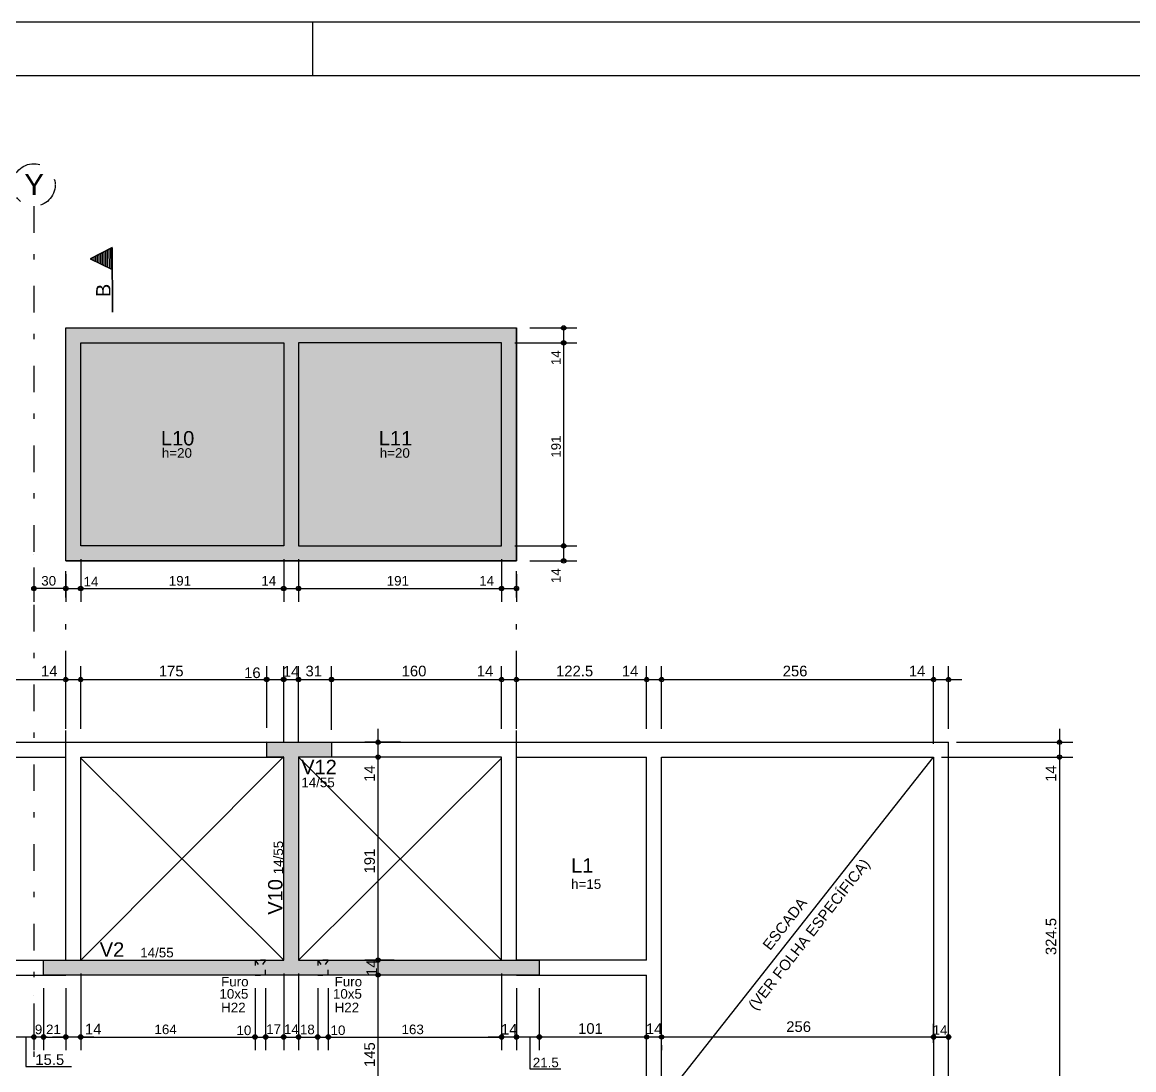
# Model space of a CAD drawing. Extents: x 0 to 119, y 0 to 84.
# Drawn here: x 20.94 to 41.85, y 64.39 to 84.1 of the extents above; entities that cross this region are included whole.
import ezdxf

# ---------------------------------------------------------------- set-up
doc = ezdxf.new("R2010")
doc.units = 0
doc.header["$MEASUREMENT"] = 0
doc.linetypes.add('ESTILO_TQS_0002', pattern=[0.4, 0.1, -0.3])
doc.linetypes.add('ESTILO_TQS_0003', pattern=[1.5, 0.5, -0.4, 0.1, -0.5])
for name, color, linetype in [('10', 252, 'CONTINUOUS'), ('18', 6, 'CONTINUOUS'), ('25', 130, 'CONTINUOUS'), ('26', 10, 'CONTINUOUS'), ('3', 7, 'CONTINUOUS'), ('32', 250, 'CONTINUOUS'), ('37', 7, 'CONTINUOUS'), ('38', 7, 'CONTINUOUS'), ('40', 7, 'CONTINUOUS'), ('7', 232, 'CONTINUOUS'), ('9', 8, 'CONTINUOUS')]:
    doc.layers.add(name, color=color, linetype=linetype)
doc.styles.add('TQS_ARIAL', font='arial.ttf')

msp = doc.modelspace()

# ---------------------------------------------------------------- linework, layer by layer
at = {"layer": '10', "color": 252, "linetype": 'Continuous'}
for p, q in [((22.03621, 66.456781), (25.84621, 70.276781)), ((25.85621, 66.456781), (22.03621, 70.256781)), ((29.95621, 66.456781), (26.13621, 70.276781)), ((26.13621, 66.456781), (29.95621, 70.256781)), ((32.966252, 63.786781), (38.086254, 70.276781))]:
    msp.add_line(p, q, dxfattribs=at)
at = {"layer": '18', "color": 6, "linetype": 'ESTILO_TQS_0003'}
msp.add_line((21.15621, 80.639015), (21.15621, 47.754367), dxfattribs=at)
msp.add_circle((21.15621, 81.039015), 0.4, dxfattribs=at)
at = {"layer": '25', "color": 130, "linetype": 'Continuous'}
msp.add_lwpolyline([(25.536166, 70.556781), (26.756166, 70.556781), (26.756166, 70.276781), (26.13621, 70.276781), (26.13621, 66.456781), (30.66621, 66.456781), (30.66621, 66.176781), (21.33621, 66.176781), (21.33621, 66.456781), (25.85621, 66.456781), (25.85621, 70.276781), (25.536166, 70.276781), (25.536166, 70.556781)], dxfattribs=at)
for points in [[(25.85621, 70.276781), (25.536166, 70.276781), (26.756166, 70.556781)], [(26.756166, 70.556781), (25.536166, 70.276781), (25.536166, 70.556781)], [(26.13621, 70.276781), (25.85621, 70.276781), (26.756166, 70.556781)], [(26.756166, 70.556781), (26.756166, 70.276781), (26.13621, 70.276781)], [(26.13621, 66.456781), (25.85621, 66.456781), (26.13621, 70.276781)], [(25.85621, 66.456781), (25.85621, 70.276781), (26.13621, 70.276781)], [(21.33621, 66.456781), (25.85621, 66.456781), (21.33621, 66.176781)], [(25.85621, 66.456781), (30.66621, 66.176781), (21.33621, 66.176781)], [(30.66621, 66.176781), (25.85621, 66.456781), (26.13621, 66.456781)], [(30.66621, 66.456781), (30.66621, 66.176781), (26.13621, 66.456781)]]:
    msp.add_solid(points, dxfattribs=at)
at = {"layer": '26', "color": 10, "linetype": 'Continuous'}
msp.add_lwpolyline([(21.75621, 78.349032), (30.23621, 78.349032), (30.23621, 73.969152), (21.75621, 73.969152), (21.75621, 78.349032)], dxfattribs=at)
for points in [[(21.75621, 78.349032), (30.23621, 78.349032), (30.23621, 73.969152)], [(21.75621, 78.349032), (30.23621, 73.969152), (21.75621, 73.969152)], [(21.75621, 78.349032), (21.75621, 73.969152), (21.75621, 78.349032)]]:
    msp.add_solid(points, dxfattribs=at)
at = {"layer": '3', "color": 7, "linetype": 'Continuous'}
for p, q in [((22.630903, 79.859672), (22.217264, 79.649886)), ((22.629181, 79.856841), (22.221166, 79.649908)), ((22.312731, 79.696346), (22.313257, 79.604521)), ((22.344549, 79.712483), (22.345257, 79.588749)), ((22.376368, 79.728619), (22.377258, 79.572977)), ((22.408374, 79.744853), (22.409261, 79.557204)), ((22.440004, 79.760893), (22.44126, 79.541433)), ((22.471822, 79.77703), (22.47326, 79.52566)), ((22.503641, 79.793169), (22.505262, 79.509887)), ((22.53546, 79.809306), (22.537263, 79.494115)), ((22.567278, 79.825444), (22.569264, 79.478342)), ((22.599096, 79.841582), (22.601264, 79.46257)), ((22.62918, 79.856841), (22.63612, 78.643727)), ((22.637859, 78.643736), (22.630903, 79.859672)), ((22.217264, 79.649886), (22.631533, 79.445706)), ((22.221167, 79.649908), (22.631521, 79.447657)), ((22.249094, 79.664072), (22.249254, 79.636065)), ((22.280912, 79.680209), (22.281255, 79.620293))]:
    msp.add_line(p, q, dxfattribs=at)
at = {"layer": '3', "color": 7, "linetype": 'ESTILO_TQS_0003'}
for p, q in [((21.75621, 70.276781), (21.75621, 73.969152)), ((30.23621, 70.276781), (30.23621, 73.969152))]:
    msp.add_line(p, q, dxfattribs=at)
at = {"layer": '3', "color": 7, "linetype": 'ESTILO_TQS_0002'}
for p, q in [((25.317207, 66.456975), (25.517208, 66.176975)), ((25.517208, 66.456975), (25.317207, 66.176975)), ((26.695923, 66.456781), (26.495923, 66.176781)), ((26.495923, 66.456781), (26.695923, 66.176781))]:
    msp.add_line(p, q, dxfattribs=at)
at = {"layer": '3', "color": 7, "linetype": 'Continuous'}
for points in [[(22.62918, 79.85684), (22.221167, 79.649908), (22.631521, 79.447657), (22.62918, 79.85684)], [(25.536166, 70.556781), (26.756166, 70.556781), (26.756166, 70.276781), (26.13621, 70.276781), (26.13621, 66.456781), (30.66621, 66.456781), (30.66621, 66.176781), (21.33621, 66.176781), (21.33621, 66.456781), (25.85621, 66.456781), (25.85621, 70.276781), (25.536166, 70.276781), (25.536166, 70.556781)]]:
    msp.add_lwpolyline(points, dxfattribs=at)
at = {"layer": '3', "color": 7, "linetype": 'ESTILO_TQS_0002'}
for points in [[(25.517208, 66.176975), (25.517208, 66.456975), (25.317207, 66.456975), (25.317207, 66.176975), (25.517208, 66.176975)], [(26.695923, 66.176781), (26.695923, 66.456781), (26.495923, 66.456781), (26.495923, 66.176781), (26.695923, 66.176781)]]:
    msp.add_lwpolyline(points, dxfattribs=at)
at = {"layer": '32', "color": 250, "linetype": 'Continuous'}
for p, q in [((30.23621, 78.349111), (30.23621, 78.349111)), ((30.48621, 78.349111), (31.374639, 78.349111)), ((31.124639, 78.349111), (31.124639, 78.069152)), ((29.95621, 78.069152), (29.95621, 78.069152)), ((29.95621, 78.069152), (29.95621, 78.069152)), ((30.20621, 78.069152), (31.374639, 78.069152)), ((30.20621, 78.069152), (31.374639, 78.069152)), ((31.124639, 78.069152), (31.124639, 74.249152)), ((21.15621, 74.09462), (21.15621, 74.09462)), ((22.03621, 74.249152), (22.03621, 74.249152)), ((22.03621, 74.249152), (22.03621, 74.249152)), ((25.85621, 74.249152), (25.85621, 74.249152)), ((25.85621, 74.249152), (25.85621, 74.249152)), ((26.13621, 74.249152), (26.13621, 74.249152)), ((26.13621, 74.249152), (26.13621, 74.249152)), ((29.95621, 74.249152), (29.95621, 74.249152)), ((29.95621, 74.249152), (29.95621, 74.249152)), ((29.95621, 74.249152), (29.95621, 74.249152)), ((29.95621, 74.249152), (29.95621, 74.249152)), ((30.20621, 74.249152), (31.374639, 74.249152)), ((30.20621, 74.249152), (31.374639, 74.249152)), ((31.124639, 74.249152), (31.124639, 73.969152)), ((21.15621, 73.84462), (21.15621, 73.198856)), ((21.75621, 73.969152), (21.75621, 73.969152)), ((21.75621, 73.969152), (21.75621, 73.969152)), ((22.03621, 73.999152), (22.03621, 73.198856)), ((22.03621, 73.999152), (22.03621, 73.198856)), ((25.85621, 73.999152), (25.85621, 73.198856)), ((25.85621, 73.999152), (25.85621, 73.198856)), ((26.13621, 73.999152), (26.13621, 73.198856)), ((26.13621, 73.999152), (26.13621, 73.198856)), ((29.95621, 73.999152), (29.95621, 73.198856)), ((29.95621, 73.999152), (29.95621, 73.198856)), ((30.23621, 73.969152), (30.23621, 73.969152)), ((30.23621, 73.969152), (30.23621, 73.969152)), ((30.48621, 73.969152), (31.374639, 73.969152)), ((21.75621, 73.719152), (21.75621, 73.198856)), ((21.75621, 73.719152), (21.75621, 73.198856)), ((30.23621, 73.719152), (30.23621, 73.198856)), ((21.75621, 73.448856), (21.15621, 73.448856)), ((21.75621, 73.448856), (22.03621, 73.448856)), ((22.03621, 73.448856), (25.85621, 73.448856)), ((25.85621, 73.448856), (26.13621, 73.448856)), ((26.13621, 73.448856), (29.95621, 73.448856)), ((29.95621, 73.448856), (30.23621, 73.448856)), ((21.75621, 70.806696), (21.75621, 71.985152)), ((21.75621, 70.806696), (21.75621, 71.985152)), ((22.03621, 70.806697), (22.03621, 71.985152)), ((22.03621, 70.806697), (22.03621, 71.985152)), ((25.536166, 70.826755), (25.536166, 71.985152)), ((25.536166, 70.826755), (25.536166, 71.985152)), ((25.85621, 70.806781), (25.85621, 71.985152)), ((25.85621, 70.546755), (25.85621, 71.985152)), ((26.13621, 70.546755), (26.13621, 71.985152)), ((26.13621, 70.806718), (26.13621, 71.985152)), ((26.756166, 70.786763), (26.756166, 71.985152)), ((26.756166, 70.786763), (26.756166, 71.985152)), ((29.95621, 70.806738), (29.95621, 71.985152)), ((29.95621, 70.806738), (29.95621, 71.985152)), ((30.23621, 70.806739), (30.23621, 71.985152)), ((30.23621, 70.806739), (30.23621, 71.985152)), ((32.686254, 70.806752), (32.686254, 71.985152)), ((32.686254, 70.806752), (32.686254, 71.985152)), ((32.966254, 70.806753), (32.966254, 71.985152)), ((32.966254, 70.806753), (32.966254, 71.985152)), ((38.086254, 70.806779), (38.086254, 71.985152)), ((38.086254, 70.526781), (38.086254, 71.985152)), ((38.366254, 70.806781), (38.366254, 71.985152)), ((14.70621, 71.735152), (22.00621, 71.735152)), ((21.50621, 71.735152), (22.28621, 71.735152)), ((21.78621, 71.735152), (25.786166, 71.735152)), ((25.536166, 71.735152), (25.85621, 71.735152)), ((25.60621, 71.735152), (26.38621, 71.735152)), ((26.13621, 71.735152), (26.756166, 71.735152)), ((26.506166, 71.735152), (30.20621, 71.735152)), ((29.70621, 71.735152), (30.48621, 71.735152)), ((29.98621, 71.735152), (32.936254, 71.735152)), ((32.436254, 71.735152), (33.216254, 71.735152)), ((32.716254, 71.735152), (38.336254, 71.735152)), ((37.836254, 71.735152), (38.616254, 71.735152)), ((27.632624, 70.026781), (27.632624, 70.80673)), ((40.454978, 70.806781), (40.454978, 70.026781)), ((21.75621, 70.556696), (21.75621, 70.556696)), ((21.75621, 70.556696), (21.75621, 70.556696)), ((22.03621, 70.556697), (22.03621, 70.556697)), ((22.03621, 70.556697), (22.03621, 70.556697)), ((25.536166, 70.576755), (25.536166, 70.576755)), ((25.536166, 70.576755), (25.536166, 70.576755)), ((25.85621, 70.556781), (25.85621, 70.556781)), ((26.13621, 70.556718), (26.13621, 70.556718)), ((26.756166, 70.536763), (26.756166, 70.536763)), ((26.756166, 70.536763), (26.756166, 70.536763)), ((28.054452, 70.55673), (27.382624, 70.55673)), ((27.632624, 66.206781), (27.632624, 70.526781)), ((28.304452, 70.55673), (28.304452, 70.55673)), ((29.95621, 70.556738), (29.95621, 70.556738)), ((29.95621, 70.556738), (29.95621, 70.556738)), ((30.23621, 70.556739), (30.23621, 70.556739)), ((30.23621, 70.556739), (30.23621, 70.556739)), ((32.686254, 70.556752), (32.686254, 70.556752)), ((32.686254, 70.556752), (32.686254, 70.556752)), ((32.966254, 70.556753), (32.966254, 70.556753)), ((32.966254, 70.556753), (32.966254, 70.556753)), ((38.086254, 70.556779), (38.086254, 70.556779)), ((38.266254, 70.556781), (38.266254, 70.556781)), ((38.366254, 70.556781), (38.366254, 70.556781)), ((38.516254, 70.556781), (40.704978, 70.556781)), ((40.454978, 70.526781), (40.454978, 63.536781)), ((25.85621, 70.296755), (25.85621, 70.296755)), ((26.13621, 70.296755), (26.13621, 70.296755)), ((28.030228, 70.276781), (27.382624, 70.276781)), ((28.030228, 70.276781), (27.382624, 70.276781)), ((28.280228, 70.276781), (28.280228, 70.276781)), ((28.280228, 70.276781), (28.280228, 70.276781)), ((37.986254, 70.276781), (37.986254, 70.276781)), ((37.986254, 70.276781), (37.986254, 70.276781)), ((38.086254, 70.276781), (38.086254, 70.276781)), ((38.236254, 70.276781), (40.704978, 70.276781)), ((38.236254, 70.276781), (40.704978, 70.276781)), ((27.632624, 65.926781), (27.632624, 66.706781)), ((22.03621, 66.456781), (22.03621, 66.456781)), ((22.03621, 66.456781), (22.03621, 66.456781)), ((25.85621, 66.456781), (25.85621, 66.456781)), ((25.85621, 66.456781), (25.85621, 66.456781)), ((26.13621, 66.456781), (26.13621, 66.456781)), ((26.13621, 66.456781), (26.13621, 66.456781)), ((27.93621, 66.456781), (27.382624, 66.456781)), ((27.93621, 66.456781), (27.382624, 66.456781)), ((27.632624, 63.026806), (27.632624, 66.426781)), ((28.18621, 66.456781), (28.18621, 66.456781)), ((28.18621, 66.456781), (28.18621, 66.456781)), ((29.95621, 66.456781), (29.95621, 66.456781)), ((29.95621, 66.456781), (29.95621, 66.456781)), ((21.33621, 66.176781), (21.33621, 66.176781)), ((21.33621, 66.176781), (21.33621, 66.176781)), ((21.756166, 66.176781), (21.756166, 66.176781)), ((21.75621, 66.176781), (21.75621, 66.176781)), ((22.03621, 66.206781), (22.03621, 64.760673)), ((22.03621, 66.206781), (22.03621, 64.760673)), ((25.317207, 66.176975), (25.317207, 66.176975)), ((25.317207, 66.176975), (25.317207, 66.176975)), ((25.517208, 66.176975), (25.517208, 66.176975)), ((25.517208, 66.176975), (25.517208, 66.176975)), ((25.85621, 66.206781), (25.85621, 64.760673)), ((25.85621, 66.206781), (25.85621, 64.760673)), ((26.13621, 66.206781), (26.13621, 64.760673)), ((26.13621, 66.206781), (26.13621, 64.760673)), ((26.495923, 66.176781), (26.495923, 66.176781)), ((26.495923, 66.176781), (26.495923, 66.176781)), ((26.695923, 66.176781), (26.695923, 66.176781)), ((26.695923, 66.176781), (26.695923, 66.176781)), ((28.014677, 66.176781), (27.382624, 66.176781)), ((28.014677, 66.176781), (27.382624, 66.176781)), ((28.264677, 66.176781), (28.264677, 66.176781)), ((28.264677, 66.176781), (28.264677, 66.176781)), ((29.95621, 66.206781), (29.95621, 64.760673)), ((29.95621, 66.206781), (29.95621, 64.760673)), ((30.23621, 66.176781), (30.23621, 66.176781)), ((30.23621, 66.176781), (30.23621, 66.176781)), ((30.66621, 66.176781), (30.66621, 66.176781)), ((30.66621, 66.176781), (30.66621, 66.176781)), ((21.33621, 65.926781), (21.33621, 64.760673)), ((21.33621, 65.926781), (21.33621, 64.760673)), ((21.756166, 65.926781), (21.756166, 64.760673)), ((21.75621, 65.926781), (21.75621, 64.760673)), ((25.317207, 65.926975), (25.317207, 64.760673)), ((25.317207, 65.926975), (25.317207, 64.760673)), ((25.517208, 65.926975), (25.517208, 64.760673)), ((25.517208, 65.926975), (25.517208, 64.760673)), ((26.495923, 65.926781), (26.495923, 64.760673)), ((26.495923, 65.926781), (26.495923, 64.760673)), ((26.695923, 65.926781), (26.695923, 64.760673)), ((26.695923, 65.926781), (26.695923, 64.760673)), ((30.23621, 65.926781), (30.23621, 64.760673)), ((30.23621, 65.926781), (30.23621, 64.760673)), ((30.66621, 65.926781), (30.66621, 64.760673)), ((30.66621, 65.926781), (30.66621, 64.760673)), ((21.15621, 65.794342), (21.15621, 65.794342)), ((21.15621, 65.544342), (21.15621, 64.760673)), ((21.15621, 65.431351), (21.15621, 65.431351)), ((32.686254, 65.170166), (32.686254, 65.260673)), ((32.686254, 65.170166), (32.686254, 65.260673)), ((38.086254, 64.898727), (38.086254, 65.260673)), ((38.086254, 64.898727), (38.086254, 65.260673)), ((38.366254, 64.858411), (38.366254, 65.260673)), ((21.15621, 65.181351), (21.15621, 64.760673)), ((32.966254, 65.105673), (32.966254, 65.105673)), ((32.966254, 65.105673), (32.966254, 65.105673)), ((21.096263, 65.010673), (19.08621, 65.010673)), ((21.40621, 65.010673), (20.596263, 65.010673)), ((21.33621, 65.010673), (21.15621, 65.010673)), ((21.33621, 65.010673), (21.75621, 65.010673)), ((22.28621, 65.010673), (21.506166, 65.010673)), ((22.03621, 65.010673), (25.317207, 65.010673)), ((25.317207, 65.010673), (25.517208, 65.010673)), ((25.517208, 65.010673), (25.85621, 65.010673)), ((25.85621, 65.010673), (26.13621, 65.010673)), ((26.13621, 65.010673), (26.495923, 65.010673)), ((26.495923, 65.010673), (26.695923, 65.010673)), ((26.695923, 65.010673), (29.95621, 65.010673)), ((30.48621, 65.010673), (29.70621, 65.010673)), ((30.66621, 65.010673), (30.23621, 65.010673)), ((32.936254, 65.010673), (30.41621, 65.010673)), ((33.216254, 65.010673), (32.436254, 65.010673)), ((32.686254, 64.920166), (32.686254, 64.920166)), ((32.686254, 64.920166), (32.686254, 64.920166)), ((38.336254, 65.010673), (32.716254, 65.010673)), ((32.966254, 64.855673), (32.966254, 64.760673)), ((32.966254, 64.855673), (32.966254, 64.760673)), ((38.086254, 65.010673), (38.366254, 65.010673)), ((38.086254, 64.648727), (38.086254, 64.648727)), ((38.086254, 64.648727), (38.086254, 64.648727)), ((38.366254, 64.608411), (38.366254, 64.608411))]:
    msp.add_line(p, q, dxfattribs=at)
for points in [[(21.001237, 65.010673), (21.001237, 64.458864), (21.861876, 64.458864)], [(30.48621, 65.010673), (30.48621, 64.413201), (31.070079, 64.413201)]]:
    msp.add_lwpolyline(points, dxfattribs=at)
for centre, radius in [((31.124639, 78.349111), 0.041625), ((31.124639, 78.349111), 0.02075), ((31.124639, 78.069152), 0.041625), ((31.124639, 78.069152), 0.041625), ((31.124639, 78.069152), 0.02075), ((31.124639, 78.069152), 0.02075), ((31.124639, 74.249152), 0.041625), ((31.124639, 74.249152), 0.041625), ((31.124639, 74.249152), 0.02075), ((31.124639, 74.249152), 0.02075), ((31.124639, 73.969152), 0.041625), ((31.124639, 73.969152), 0.02075), ((21.15621, 73.448856), 0.041625), ((21.15621, 73.448856), 0.02075), ((21.75621, 73.448856), 0.041625), ((21.75621, 73.448856), 0.041625), ((21.75621, 73.448856), 0.02075), ((21.75621, 73.448856), 0.02075), ((22.03621, 73.448856), 0.041625), ((22.03621, 73.448856), 0.041625), ((22.03621, 73.448856), 0.02075), ((22.03621, 73.448856), 0.02075), ((25.85621, 73.448856), 0.041625), ((25.85621, 73.448856), 0.041625), ((25.85621, 73.448856), 0.02075), ((25.85621, 73.448856), 0.02075), ((26.13621, 73.448856), 0.041625), ((26.13621, 73.448856), 0.041625), ((26.13621, 73.448856), 0.02075), ((26.13621, 73.448856), 0.02075), ((29.95621, 73.448856), 0.041625), ((29.95621, 73.448856), 0.041625), ((29.95621, 73.448856), 0.02075), ((29.95621, 73.448856), 0.02075), ((30.23621, 73.448856), 0.041625), ((30.23621, 73.448856), 0.02075), ((21.75621, 71.735152), 0.04), ((21.75621, 71.735152), 0.04), ((21.75621, 71.735152), 0.02), ((21.75621, 71.735152), 0.02), ((22.03621, 71.735152), 0.04), ((22.03621, 71.735152), 0.04), ((22.03621, 71.735152), 0.02), ((22.03621, 71.735152), 0.02), ((25.536166, 71.735152), 0.041625), ((25.536166, 71.735152), 0.04), ((25.536166, 71.735152), 0.02075), ((25.536166, 71.735152), 0.02), ((25.85621, 71.735152), 0.041625), ((25.85621, 71.735152), 0.04), ((25.85621, 71.735152), 0.02075), ((25.85621, 71.735152), 0.02), ((26.13621, 71.735152), 0.041625), ((26.13621, 71.735152), 0.04), ((26.13621, 71.735152), 0.02075), ((26.13621, 71.735152), 0.02), ((26.756166, 71.735152), 0.041625), ((26.756166, 71.735152), 0.04), ((26.756166, 71.735152), 0.02075), ((26.756166, 71.735152), 0.02), ((29.95621, 71.735152), 0.04), ((29.95621, 71.735152), 0.04), ((29.95621, 71.735152), 0.02), ((29.95621, 71.735152), 0.02), ((30.23621, 71.735152), 0.04), ((30.23621, 71.735152), 0.04), ((30.23621, 71.735152), 0.02), ((30.23621, 71.735152), 0.02), ((32.686254, 71.735152), 0.04), ((32.686254, 71.735152), 0.04), ((32.686254, 71.735152), 0.02), ((32.686254, 71.735152), 0.02), ((32.966254, 71.735152), 0.04), ((32.966254, 71.735152), 0.04), ((32.966254, 71.735152), 0.02), ((32.966254, 71.735152), 0.02), ((38.086254, 71.735152), 0.04), ((38.086254, 71.735152), 0.04), ((38.086254, 71.735152), 0.02), ((38.086254, 71.735152), 0.02), ((38.366254, 71.735152), 0.04), ((38.366254, 71.735152), 0.02), ((27.632624, 70.55673), 0.04), ((27.632624, 70.55673), 0.02), ((40.454978, 70.556781), 0.04), ((40.454978, 70.556781), 0.02), ((27.632624, 70.276781), 0.04), ((27.632624, 70.276781), 0.04), ((27.632624, 70.276781), 0.02), ((27.632624, 70.276781), 0.02), ((40.454978, 70.276781), 0.04), ((40.454978, 70.276781), 0.04), ((40.454978, 70.276781), 0.02), ((40.454978, 70.276781), 0.02), ((27.632624, 66.456781), 0.04), ((27.632624, 66.456781), 0.04), ((27.632624, 66.456781), 0.02), ((27.632624, 66.456781), 0.02), ((27.632624, 66.176781), 0.04), ((27.632624, 66.176781), 0.04), ((27.632624, 66.176781), 0.02), ((27.632624, 66.176781), 0.02), ((21.15621, 65.010673), 0.041625), ((21.15621, 65.010673), 0.04), ((21.33621, 65.010673), 0.041625), ((21.33621, 65.010673), 0.041625), ((21.75621, 65.010673), 0.041625), ((21.756166, 65.010673), 0.04), ((22.03621, 65.010673), 0.041625), ((22.03621, 65.010673), 0.04), ((25.317207, 65.010673), 0.041625), ((25.317207, 65.010673), 0.041625), ((25.517208, 65.010673), 0.041625), ((25.517208, 65.010673), 0.041625), ((25.85621, 65.010673), 0.041625), ((25.85621, 65.010673), 0.041625), ((26.13621, 65.010673), 0.041625), ((26.13621, 65.010673), 0.041625), ((26.495923, 65.010673), 0.041625), ((26.495923, 65.010673), 0.041625), ((26.695923, 65.010673), 0.041625), ((26.695923, 65.010673), 0.041625), ((29.95621, 65.010673), 0.041625), ((29.95621, 65.010673), 0.04), ((30.23621, 65.010673), 0.041625), ((30.23621, 65.010673), 0.04), ((30.66621, 65.010673), 0.041625), ((30.66621, 65.010673), 0.04), ((32.686254, 65.010673), 0.04), ((32.686254, 65.010673), 0.04), ((32.966254, 65.010673), 0.04), ((32.966254, 65.010673), 0.04), ((38.086254, 65.010673), 0.041625), ((38.086254, 65.010673), 0.04), ((38.366254, 65.010673), 0.041625), ((21.15621, 65.010673), 0.02075), ((21.15621, 65.010673), 0.02), ((21.33621, 65.010673), 0.02075), ((21.33621, 65.010673), 0.02075), ((21.75621, 65.010673), 0.02075), ((21.756166, 65.010673), 0.02), ((22.03621, 65.010673), 0.02075), ((22.03621, 65.010673), 0.02), ((25.317207, 65.010673), 0.02075), ((25.317207, 65.010673), 0.02075), ((25.517208, 65.010673), 0.02075), ((25.517208, 65.010673), 0.02075), ((25.85621, 65.010673), 0.02075), ((25.85621, 65.010673), 0.02075), ((26.13621, 65.010673), 0.02075), ((26.13621, 65.010673), 0.02075), ((26.495923, 65.010673), 0.02075), ((26.495923, 65.010673), 0.02075), ((26.695923, 65.010673), 0.02075), ((26.695923, 65.010673), 0.02075), ((29.95621, 65.010673), 0.02075), ((29.95621, 65.010673), 0.02), ((30.23621, 65.010673), 0.02075), ((30.23621, 65.010673), 0.02), ((30.66621, 65.010673), 0.02075), ((30.66621, 65.010673), 0.02), ((32.686254, 65.010673), 0.02), ((32.686254, 65.010673), 0.02), ((32.966254, 65.010673), 0.02), ((32.966254, 65.010673), 0.02), ((38.086254, 65.010673), 0.02075), ((38.086254, 65.010673), 0.02), ((38.366254, 65.010673), 0.02075)]:
    msp.add_circle(centre, radius, dxfattribs=at)
at = {"layer": '40', "linetype": 'Continuous'}
for p, q in [((118.9, 84.099998), (0, 84.100001)), ((26.4, 84.099999), (26.4, 83.099999))]:
    msp.add_line(p, q, dxfattribs=at)
at = {"layer": '7', "color": 232, "linetype": 'Continuous'}
msp.add_line((3, 83.100001), (117.9, 83.099998), dxfattribs=at)
at = {"layer": '9', "color": 8, "linetype": 'Continuous'}
for p, q in [((21.75621, 78.349032), (30.23621, 78.349111)), ((21.75621, 73.969152), (21.75621, 78.349067)), ((30.23621, 73.969152), (30.23621, 78.349111)), ((22.03621, 74.249152), (22.03621, 78.069152)), ((22.03621, 78.069152), (25.85621, 78.069152)), ((25.85621, 78.069152), (25.85621, 74.249152)), ((26.13621, 78.069152), (26.13621, 74.249152)), ((25.85621, 74.249152), (22.03621, 74.249152)), ((26.13621, 74.249152), (29.95621, 74.249152)), ((14.95621, 70.556661), (38.366254, 70.556781)), ((38.366254, 59.156781), (38.366254, 70.556781)), ((14.95621, 70.276661), (21.75621, 70.276661)), ((21.75621, 66.456781), (21.75621, 70.276781)), ((22.03621, 66.456781), (22.03621, 70.276781)), ((22.03621, 70.276781), (25.84621, 70.276781)), ((30.23621, 70.276781), (32.686254, 70.276781)), ((32.686254, 66.456781), (32.686254, 70.276781)), ((32.966254, 59.156781), (32.966254, 70.276781)), ((32.966254, 66.176781), (32.966254, 66.456781)), ((32.686254, 60.356781), (32.686254, 66.176781))]:
    msp.add_line(p, q, dxfattribs=at)
for points in [[(29.95621, 74.249152), (29.95621, 78.069152), (26.13621, 78.069152)], [(21.75621, 73.969152), (30.23621, 73.969152)], [(29.95621, 66.456781), (29.95621, 70.276781), (26.13621, 70.276781)], [(32.686254, 66.456781), (30.23621, 66.456781), (30.23621, 70.276781)], [(32.966254, 70.276781), (38.086254, 70.276781), (38.086254, 63.786781)], [(19.056166, 65.756781), (19.056166, 66.456781), (21.75621, 66.456781)], [(19.33621, 66.176781), (21.756166, 66.176781)], [(30.23621, 66.176781), (32.686254, 66.176781)]]:
    msp.add_lwpolyline(points, dxfattribs=at)

# ---------------------------------------------------------------- texts
at = {"layer": '10', "color": 252, "linetype": 'Continuous', "style": 'TQS_ARIAL'}
for s, p in [('(VER FOLHA ESPECÍFICA)', (34.739563, 65.499284)), ('ESCADA', (35.010781, 66.625845))]:
    msp.add_text(s, height=0.2, rotation=52, dxfattribs=at).set_placement(p)
at = {"layer": '18', "color": 6, "linetype": 'ESTILO_TQS_0003', "style": 'TQS_ARIAL'}
msp.add_text('Y', height=0.4, dxfattribs=at).set_placement((20.974337, 80.847762))
at = {"layer": '3', "color": 7, "linetype": 'Continuous', "style": 'TQS_ARIAL'}
msp.add_text('B', height=0.27, rotation=90, dxfattribs=at).set_placement((22.597155, 78.928799))
at = {"layer": '3', "color": 7, "linetype": 'ESTILO_TQS_0002', "style": 'TQS_ARIAL'}
for s, p in [('Furo', (24.679082, 65.962818)), ('Furo', (26.814901, 65.962818)), ('10x5', (24.647058, 65.73283)), ('10x5', (26.782877, 65.73283)), ('H22', (24.679048, 65.476265)), ('H22', (26.814867, 65.476265))]:
    msp.add_text(s, height=0.18, dxfattribs=at).set_placement(p)
at = {"layer": '32', "color": 250, "linetype": 'Continuous', "style": 'TQS_ARIAL'}
for s, height, p in [('14', 0.18, (31.070639, 77.649152)), ('191', 0.18, (31.070639, 75.907152)), ('14', 0.18, (31.070639, 73.549152)), ('14', 0.2, (27.572624, 69.810114)), ('14', 0.2, (40.394978, 69.810114)), ('191', 0.2, (27.572624, 68.086781)), ('324.5', 0.2, (40.394978, 66.551781)), ('14', 0.2, (27.61237, 66.160167)), ('145', 0.2, (27.572624, 64.446793))]:
    msp.add_text(s, height=height, rotation=90, dxfattribs=at).set_placement(p)
for s, height, p in [('30', 0.18, (21.29421, 73.502856)), ('14', 0.18, (22.090038, 73.488187)), ('191', 0.18, (23.69421, 73.502856)), ('14', 0.18, (25.43621, 73.502856)), ('191', 0.18, (27.79421, 73.502856)), ('14', 0.18, (29.53621, 73.502856)), ('14', 0.2, (21.289543, 71.795152)), ('175', 0.2, (23.506188, 71.795152)), ('16', 0.2, (25.111603, 71.763204)), ('14', 0.2, (25.83955, 71.787807)), ('31', 0.2, (26.266188, 71.795152)), ('160', 0.2, (28.076188, 71.795152)), ('14', 0.2, (29.489543, 71.795152)), ('122.5', 0.2, (30.981232, 71.795152)), ('14', 0.2, (32.219588, 71.795152)), ('256', 0.2, (35.246254, 71.795152)), ('14', 0.2, (37.619588, 71.795152)), ('14', 0.2, (22.116475, 65.059428)), ('101', 0.2, (31.396232, 65.070673)), ('14', 0.2, (32.671408, 65.065575)), ('256', 0.2, (35.312734, 65.105666)), ('9', 0.18, (21.17421, 65.064673)), ('21', 0.18, (21.38421, 65.064673)), ('164', 0.18, (23.424709, 65.064673)), ('10', 0.18, (24.96796, 65.047039)), ('17', 0.18, (25.52721, 65.068875)), ('14', 0.18, (25.861509, 65.066351)), ('18', 0.18, (26.161523, 65.063551)), ('10', 0.18, (26.73786, 65.048044)), ('163', 0.18, (28.074067, 65.064673)), ('14', 0.2, (29.945074, 65.05548)), ('14', 0.18, (38.067558, 65.053305)), ('15.5', 0.2, (21.18247, 64.485121)), ('21.5', 0.18, (30.54367, 64.440429))]:
    msp.add_text(s, height=height, dxfattribs=at).set_placement(p)
at = {"layer": '37', "color": 7, "linetype": 'Continuous', "style": 'TQS_ARIAL'}
for s, height, p in [('V12', 0.27, (26.184807, 69.955288)), ('14/55', 0.18, (26.188218, 69.709732)), ('V2', 0.27, (22.395363, 66.52113)), ('14/55', 0.18, (23.15699, 66.508706))]:
    msp.add_text(s, height=height, dxfattribs=at).set_placement(p)
for s, height, p in [('14/55', 0.18, (25.84509, 68.072452)), ('V10', 0.27, (25.832666, 67.310825))]:
    msp.add_text(s, height=height, rotation=90, dxfattribs=at).set_placement(p)
at = {"layer": '38', "color": 7, "linetype": 'Continuous', "style": 'TQS_ARIAL'}
for s, height, p in [('L10', 0.27, (23.54553, 76.139555)), ('L11', 0.27, (27.64553, 76.139555)), ('h=20', 0.18, (23.563794, 75.907278)), ('h=20', 0.18, (27.663794, 75.907278)), ('L1', 0.27, (31.264897, 68.103778)), ('h=15', 0.18, (31.264897, 67.797778))]:
    msp.add_text(s, height=height, dxfattribs=at).set_placement(p)

doc.saveas('drawing.dxf')
